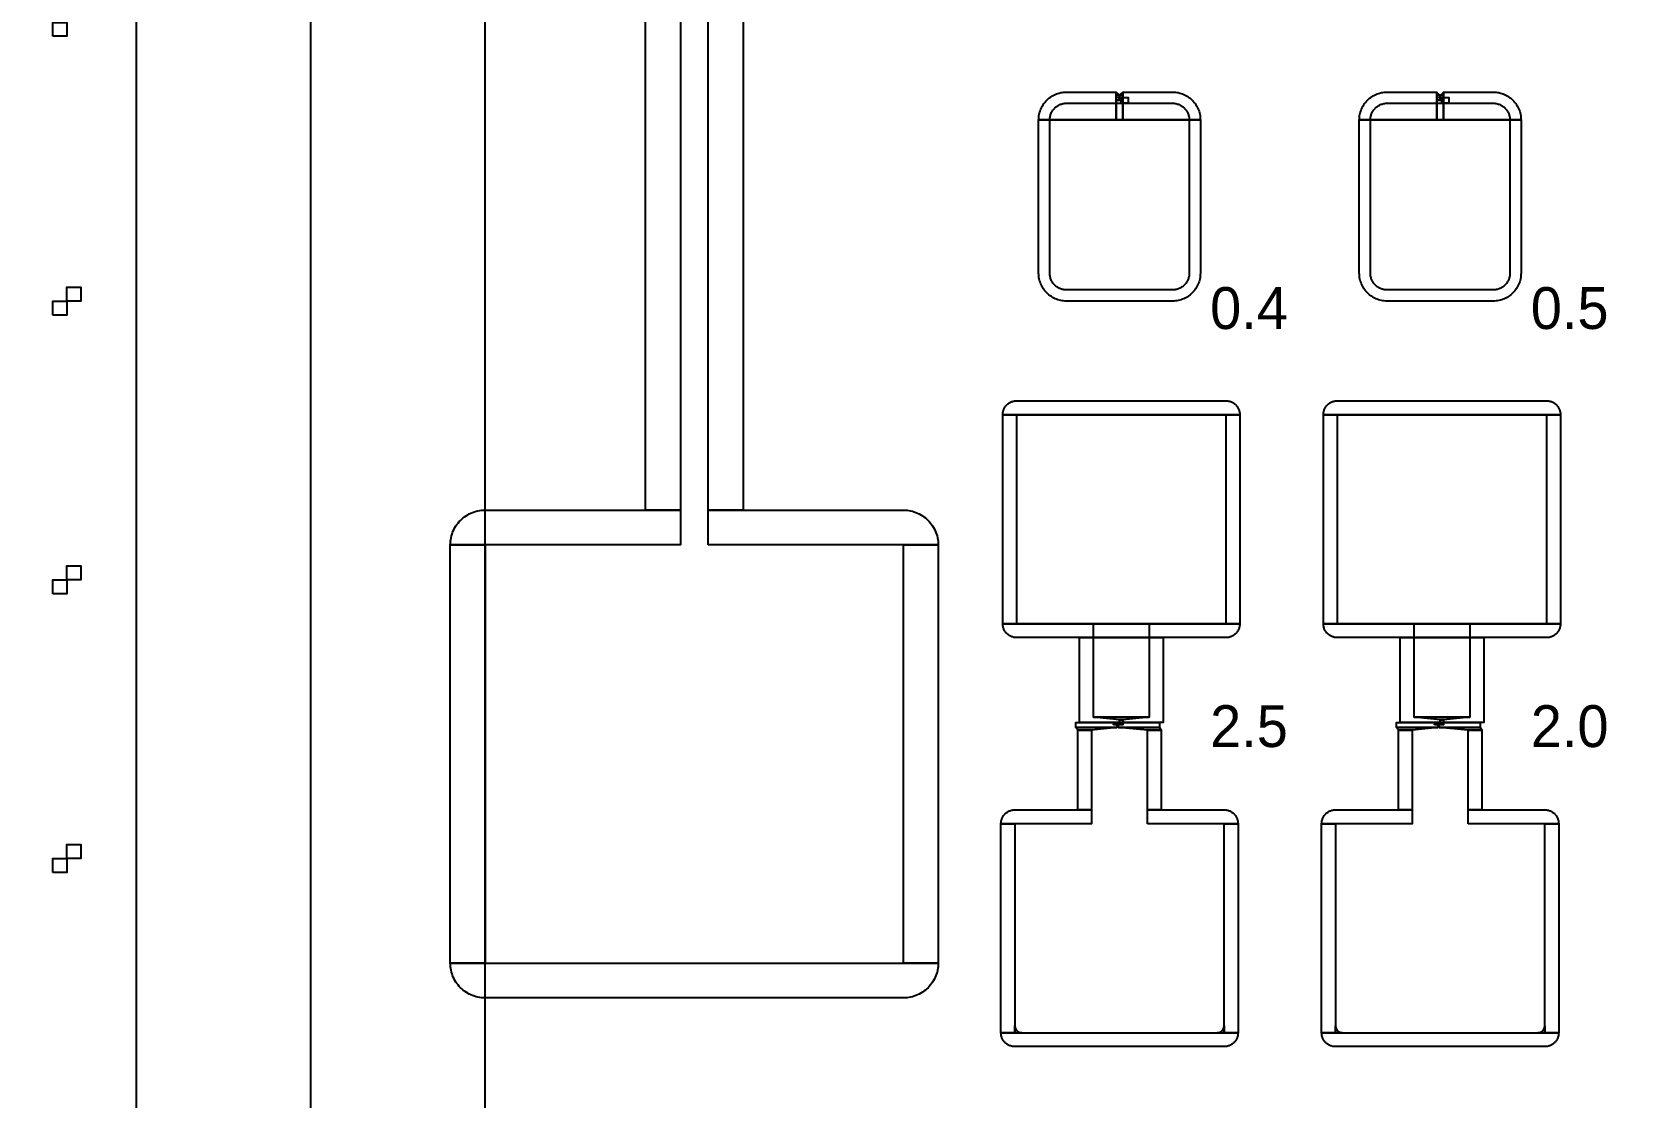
# Model space of a CAD drawing. Extents: x -50000 to 50000, y -50000 to 50000.
# Drawn here: x -21650 to -19352, y 23656 to 25186 of the extents above; entities that cross this region are included whole.
import ezdxf

# ---------------------------------------------------------------- set-up
doc = ezdxf.new("R2010")
doc.units = 0
for name, color, linetype in [('BASEMETAL', 3, 'CONTINUOUS'), ('FRAME', 14, 'CONTINUOUS'), ('MARKERS', 8, 'CONTINUOUS'), ('SECONDLAYER', 7, 'CONTINUOUS'), ('XOR', 5, 'CONTINUOUS'), ('XOR3', 15, 'CONTINUOUS')]:
    doc.layers.add(name, color=color, linetype=linetype)

# ---------------------------------------------------------------- blocks, each defined once
blk = doc.blocks.new('CHIP_JARRAY')
at = {"layer": 'BASEMETAL'}
for points in [[(730, 2800), (730, 4200), (780, 4200), (780, 2800)], [(820, 2800), (820, 4200), (870, 4200), (870, 2800)], [(1294, 3360), (1294.055, 3362.093), (1294.219, 3364.181), (1294.492, 3366.257), (1294.874, 3368.316), (1295.363, 3370.353), (1295.958, 3372.361), (1296.657, 3374.335), (1297.458, 3376.269), (1298.36, 3378.16), (1299.359, 3380), (1300.453, 3381.786), (1301.639, 3383.511), (1302.914, 3385.173), (1304.274, 3386.765), (1305.716, 3388.284), (1307.235, 3389.726), (1308.827, 3391.086), (1310.489, 3392.361), (1312.214, 3393.547), (1314, 3394.641), (1315.84, 3395.64), (1317.731, 3396.542), (1319.665, 3397.343), (1321.639, 3398.042), (1323.647, 3398.637), (1325.684, 3399.126), (1327.743, 3399.508), (1329.819, 3399.781), (1331.907, 3399.945), (1334, 3400), (1405, 3400), (1405, 3360)], [(1405, 3395.5), (1405, 3399.5), (1409.8, 3395.5)], [(1405, 3388.5), (1405, 3395.5), (1409.8, 3395.5), (1409.8, 3388.5)], [(1405, 3360), (1405, 3388.5), (1415, 3388.5), (1415, 3360)], [(1410.2, 3395.5), (1415, 3399.5), (1415, 3395.5)], [(1410.2, 3388.5), (1410.2, 3395.5), (1415, 3395.5), (1415, 3388.5)], [(1415, 3360), (1415, 3400), (1486, 3400), (1488.093, 3399.945), (1490.181, 3399.781), (1492.257, 3399.508), (1494.316, 3399.126), (1496.353, 3398.637), (1498.361, 3398.042), (1500.335, 3397.343), (1502.269, 3396.542), (1504.16, 3395.64), (1506, 3394.641), (1507.786, 3393.547), (1509.511, 3392.361), (1511.173, 3391.086), (1512.765, 3389.726), (1514.284, 3388.284), (1515.726, 3386.765), (1517.086, 3385.173), (1518.361, 3383.511), (1519.547, 3381.786), (1520.641, 3380), (1521.64, 3378.16), (1522.542, 3376.269), (1523.343, 3374.335), (1524.042, 3372.361), (1524.637, 3370.353), (1525.126, 3368.316), (1525.508, 3366.257), (1525.781, 3364.181), (1525.945, 3362.093), (1526, 3360)], [(1754, 3360), (1754.055, 3362.093), (1754.219, 3364.181), (1754.492, 3366.257), (1754.874, 3368.316), (1755.363, 3370.353), (1755.958, 3372.361), (1756.657, 3374.335), (1757.458, 3376.269), (1758.36, 3378.16), (1759.359, 3380), (1760.453, 3381.786), (1761.639, 3383.511), (1762.914, 3385.173), (1764.274, 3386.765), (1765.716, 3388.284), (1767.235, 3389.726), (1768.827, 3391.086), (1770.489, 3392.361), (1772.214, 3393.547), (1774, 3394.641), (1775.84, 3395.64), (1777.731, 3396.542), (1779.665, 3397.343), (1781.639, 3398.042), (1783.647, 3398.637), (1785.684, 3399.126), (1787.743, 3399.508), (1789.819, 3399.781), (1791.907, 3399.945), (1794, 3400), (1865, 3400), (1865, 3360)], [(1865, 3395.5), (1865, 3399.5), (1869.75, 3395.5)], [(1865, 3388.5), (1865, 3395.5), (1869.75, 3395.5), (1869.75, 3388.5)], [(1865, 3360), (1865, 3388.5), (1875, 3388.5), (1875, 3360)], [(1870.25, 3395.5), (1875, 3399.5), (1875, 3395.5)], [(1870.25, 3388.5), (1870.25, 3395.5), (1875, 3395.5), (1875, 3388.5)], [(1875, 3360), (1875, 3400), (1946, 3400), (1948.093, 3399.945), (1950.181, 3399.781), (1952.257, 3399.508), (1954.316, 3399.126), (1956.353, 3398.637), (1958.361, 3398.042), (1960.335, 3397.343), (1962.269, 3396.542), (1964.16, 3395.64), (1966, 3394.641), (1967.786, 3393.547), (1969.511, 3392.361), (1971.173, 3391.086), (1972.765, 3389.726), (1974.284, 3388.284), (1975.726, 3386.765), (1977.086, 3385.173), (1978.361, 3383.511), (1979.547, 3381.786), (1980.641, 3380), (1981.64, 3378.16), (1982.542, 3376.269), (1983.343, 3374.335), (1984.042, 3372.361), (1984.637, 3370.353), (1985.126, 3368.316), (1985.508, 3366.257), (1985.781, 3364.181), (1985.945, 3362.093), (1986, 3360)], [(1334, 3100), (1331.907, 3100.055), (1329.819, 3100.219), (1327.743, 3100.492), (1325.684, 3100.874), (1323.647, 3101.363), (1321.639, 3101.958), (1319.665, 3102.657), (1317.731, 3103.458), (1315.84, 3104.36), (1314, 3105.359), (1312.214, 3106.453), (1310.489, 3107.639), (1308.827, 3108.914), (1307.235, 3110.274), (1305.716, 3111.716), (1304.274, 3113.235), (1302.914, 3114.827), (1301.639, 3116.489), (1300.453, 3118.214), (1299.359, 3120), (1298.36, 3121.84), (1297.458, 3123.731), (1296.657, 3125.665), (1295.958, 3127.639), (1295.363, 3129.647), (1294.874, 3131.684), (1294.492, 3133.743), (1294.219, 3135.819), (1294.055, 3137.907), (1294, 3140), (1294, 3360), (1526, 3360), (1526, 3140), (1525.945, 3137.907), (1525.781, 3135.819), (1525.508, 3133.743), (1525.126, 3131.684), (1524.637, 3129.647), (1524.042, 3127.639), (1523.343, 3125.665), (1522.542, 3123.731), (1521.64, 3121.84), (1520.641, 3120), (1519.547, 3118.214), (1518.361, 3116.489), (1517.086, 3114.827), (1515.726, 3113.235), (1514.284, 3111.716), (1512.765, 3110.274), (1511.173, 3108.914), (1509.511, 3107.639), (1507.786, 3106.453), (1506, 3105.359), (1504.16, 3104.36), (1502.269, 3103.458), (1500.335, 3102.657), (1498.361, 3101.958), (1496.353, 3101.363), (1494.316, 3100.874), (1492.257, 3100.492), (1490.181, 3100.219), (1488.093, 3100.055), (1486, 3100)], [(1794, 3100), (1791.907, 3100.055), (1789.819, 3100.219), (1787.743, 3100.492), (1785.684, 3100.874), (1783.647, 3101.363), (1781.639, 3101.958), (1779.665, 3102.657), (1777.731, 3103.458), (1775.84, 3104.36), (1774, 3105.359), (1772.214, 3106.453), (1770.489, 3107.639), (1768.827, 3108.914), (1767.235, 3110.274), (1765.716, 3111.716), (1764.274, 3113.235), (1762.914, 3114.827), (1761.639, 3116.489), (1760.453, 3118.214), (1759.359, 3120), (1758.36, 3121.84), (1757.458, 3123.731), (1756.657, 3125.665), (1755.958, 3127.639), (1755.363, 3129.647), (1754.874, 3131.684), (1754.492, 3133.743), (1754.219, 3135.819), (1754.055, 3137.907), (1754, 3140), (1754, 3360), (1986, 3360), (1986, 3140), (1985.945, 3137.907), (1985.781, 3135.819), (1985.508, 3133.743), (1985.126, 3131.684), (1984.637, 3129.647), (1984.042, 3127.639), (1983.343, 3125.665), (1982.542, 3123.731), (1981.64, 3121.84), (1980.641, 3120), (1979.547, 3118.214), (1978.361, 3116.489), (1977.086, 3114.827), (1975.726, 3113.235), (1974.284, 3111.716), (1972.765, 3110.274), (1971.173, 3108.914), (1969.511, 3107.639), (1967.786, 3106.453), (1966, 3105.359), (1964.16, 3104.36), (1962.269, 3103.458), (1960.335, 3102.657), (1958.361, 3101.958), (1956.353, 3101.363), (1954.316, 3100.874), (1952.257, 3100.492), (1950.181, 3100.219), (1948.093, 3100.055), (1946, 3100)], [(1242.5, 2937), (1242.527, 2938.047), (1242.61, 2939.091), (1242.746, 2940.129), (1242.937, 2941.158), (1243.181, 2942.176), (1243.479, 2943.18), (1243.828, 2944.167), (1244.229, 2945.135), (1244.68, 2946.08), (1245.179, 2947), (1245.727, 2947.893), (1246.32, 2948.756), (1246.957, 2949.586), (1247.637, 2950.383), (1248.358, 2951.142), (1249.117, 2951.863), (1249.914, 2952.543), (1250.744, 2953.18), (1251.607, 2953.773), (1252.5, 2954.321), (1253.42, 2954.82), (1254.365, 2955.271), (1255.333, 2955.672), (1256.32, 2956.021), (1257.324, 2956.319), (1258.342, 2956.563), (1259.371, 2956.754), (1260.409, 2956.89), (1261.453, 2956.973), (1262.5, 2957), (1562.5, 2957), (1563.547, 2956.973), (1564.591, 2956.89), (1565.629, 2956.754), (1566.658, 2956.563), (1567.676, 2956.319), (1568.68, 2956.021), (1569.667, 2955.672), (1570.635, 2955.271), (1571.58, 2954.82), (1572.5, 2954.321), (1573.393, 2953.773), (1574.256, 2953.18), (1575.086, 2952.543), (1575.883, 2951.863), (1576.642, 2951.142), (1577.363, 2950.383), (1578.043, 2949.586), (1578.68, 2948.756), (1579.273, 2947.893), (1579.821, 2947), (1580.32, 2946.08), (1580.771, 2945.135), (1581.172, 2944.167), (1581.521, 2943.18), (1581.819, 2942.176), (1582.063, 2941.158), (1582.254, 2940.129), (1582.39, 2939.091), (1582.473, 2938.047), (1582.5, 2937)], [(1702.5, 2937), (1702.527, 2938.047), (1702.61, 2939.091), (1702.746, 2940.129), (1702.937, 2941.158), (1703.181, 2942.176), (1703.479, 2943.18), (1703.828, 2944.167), (1704.229, 2945.135), (1704.68, 2946.08), (1705.179, 2947), (1705.727, 2947.893), (1706.32, 2948.756), (1706.957, 2949.586), (1707.637, 2950.383), (1708.358, 2951.142), (1709.117, 2951.863), (1709.914, 2952.543), (1710.744, 2953.18), (1711.607, 2953.773), (1712.5, 2954.321), (1713.42, 2954.82), (1714.365, 2955.271), (1715.333, 2955.672), (1716.32, 2956.021), (1717.324, 2956.319), (1718.342, 2956.563), (1719.371, 2956.754), (1720.409, 2956.89), (1721.453, 2956.973), (1722.5, 2957), (2022.5, 2957), (2023.547, 2956.973), (2024.591, 2956.89), (2025.629, 2956.754), (2026.658, 2956.563), (2027.676, 2956.319), (2028.68, 2956.021), (2029.667, 2955.672), (2030.635, 2955.271), (2031.58, 2954.82), (2032.5, 2954.321), (2033.393, 2953.773), (2034.256, 2953.18), (2035.086, 2952.543), (2035.883, 2951.863), (2036.642, 2951.142), (2037.363, 2950.383), (2038.043, 2949.586), (2038.68, 2948.756), (2039.273, 2947.893), (2039.821, 2947), (2040.32, 2946.08), (2040.771, 2945.135), (2041.172, 2944.167), (2041.521, 2943.18), (2041.819, 2942.176), (2042.063, 2941.158), (2042.254, 2940.129), (2042.39, 2939.091), (2042.473, 2938.047), (2042.5, 2937)], [(1242.5, 2637), (1242.5, 2937), (1582.5, 2937), (1582.5, 2637)], [(1702.5, 2637), (1702.5, 2937), (2042.5, 2937), (2042.5, 2637)], [(450, 2750), (450.069, 2752.617), (450.274, 2755.226), (450.616, 2757.822), (451.093, 2760.396), (451.704, 2762.941), (452.447, 2765.451), (453.321, 2767.918), (454.323, 2770.337), (455.45, 2772.7), (456.699, 2775), (458.066, 2777.232), (459.549, 2779.389), (461.143, 2781.466), (462.843, 2783.457), (464.645, 2785.355), (466.543, 2787.157), (468.534, 2788.857), (470.611, 2790.451), (472.768, 2791.934), (475, 2793.301), (477.3, 2794.55), (479.663, 2795.677), (482.082, 2796.679), (484.549, 2797.553), (487.059, 2798.296), (489.604, 2798.907), (492.178, 2799.384), (494.774, 2799.726), (497.383, 2799.931), (500, 2800), (780, 2800), (780, 2750)], [(820, 2750), (820, 2800), (1100, 2800), (1102.617, 2799.931), (1105.226, 2799.726), (1107.822, 2799.384), (1110.396, 2798.907), (1112.941, 2798.296), (1115.451, 2797.553), (1117.918, 2796.679), (1120.337, 2795.677), (1122.7, 2794.55), (1125, 2793.301), (1127.232, 2791.934), (1129.389, 2790.451), (1131.466, 2788.857), (1133.457, 2787.157), (1135.355, 2785.355), (1137.157, 2783.457), (1138.857, 2781.466), (1140.451, 2779.389), (1141.934, 2777.232), (1143.301, 2775), (1144.55, 2772.7), (1145.677, 2770.337), (1146.679, 2767.918), (1147.553, 2765.451), (1148.296, 2762.941), (1148.907, 2760.396), (1149.384, 2757.822), (1149.726, 2755.226), (1149.931, 2752.617), (1150, 2750)], [(450, 2150), (450, 2750), (500, 2750), (500, 2150)], [(1100, 2150), (1100, 2750), (1150, 2750), (1150, 2150)], [(1262.5, 2617), (1261.453, 2617.027), (1260.409, 2617.11), (1259.371, 2617.246), (1258.342, 2617.437), (1257.324, 2617.681), (1256.32, 2617.979), (1255.333, 2618.328), (1254.365, 2618.729), (1253.42, 2619.18), (1252.5, 2619.679), (1251.607, 2620.227), (1250.744, 2620.82), (1249.914, 2621.457), (1249.117, 2622.137), (1248.358, 2622.858), (1247.637, 2623.617), (1246.957, 2624.414), (1246.32, 2625.244), (1245.727, 2626.107), (1245.179, 2627), (1244.68, 2627.92), (1244.229, 2628.865), (1243.828, 2629.833), (1243.479, 2630.82), (1243.181, 2631.824), (1242.937, 2632.842), (1242.746, 2633.871), (1242.61, 2634.909), (1242.527, 2635.953), (1242.5, 2637), (1582.5, 2637), (1582.473, 2635.953), (1582.39, 2634.909), (1582.254, 2633.871), (1582.063, 2632.842), (1581.819, 2631.824), (1581.521, 2630.82), (1581.172, 2629.833), (1580.771, 2628.865), (1580.32, 2627.92), (1579.821, 2627), (1579.273, 2626.107), (1578.68, 2625.244), (1578.043, 2624.414), (1577.363, 2623.617), (1576.642, 2622.858), (1575.883, 2622.137), (1575.086, 2621.457), (1574.256, 2620.82), (1573.393, 2620.227), (1572.5, 2619.679), (1571.58, 2619.18), (1570.635, 2618.729), (1569.667, 2618.328), (1568.68, 2617.979), (1567.676, 2617.681), (1566.658, 2617.437), (1565.629, 2617.246), (1564.591, 2617.11), (1563.547, 2617.027), (1562.5, 2617)], [(1722.5, 2617), (1721.453, 2617.027), (1720.409, 2617.11), (1719.371, 2617.246), (1718.342, 2617.437), (1717.324, 2617.681), (1716.32, 2617.979), (1715.333, 2618.328), (1714.365, 2618.729), (1713.42, 2619.18), (1712.5, 2619.679), (1711.607, 2620.227), (1710.744, 2620.82), (1709.914, 2621.457), (1709.117, 2622.137), (1708.358, 2622.858), (1707.637, 2623.617), (1706.957, 2624.414), (1706.32, 2625.244), (1705.727, 2626.107), (1705.179, 2627), (1704.68, 2627.92), (1704.229, 2628.865), (1703.828, 2629.833), (1703.479, 2630.82), (1703.181, 2631.824), (1702.937, 2632.842), (1702.746, 2633.871), (1702.61, 2634.909), (1702.527, 2635.953), (1702.5, 2637), (2042.5, 2637), (2042.473, 2635.953), (2042.39, 2634.909), (2042.254, 2633.871), (2042.063, 2632.842), (2041.819, 2631.824), (2041.521, 2630.82), (2041.172, 2629.833), (2040.771, 2628.865), (2040.32, 2627.92), (2039.821, 2627), (2039.273, 2626.107), (2038.68, 2625.244), (2038.043, 2624.414), (2037.363, 2623.617), (2036.642, 2622.858), (2035.883, 2622.137), (2035.086, 2621.457), (2034.256, 2620.82), (2033.393, 2620.227), (2032.5, 2619.679), (2031.58, 2619.18), (2030.635, 2618.729), (2029.667, 2618.328), (2028.68, 2617.979), (2027.676, 2617.681), (2026.658, 2617.437), (2025.629, 2617.246), (2024.591, 2617.11), (2023.547, 2617.027), (2022.5, 2617)], [(1352.5, 2495), (1352.5, 2617), (1472.5, 2617), (1472.5, 2495)], [(1812.5, 2495), (1812.5, 2617), (1932.5, 2617), (1932.5, 2495)], [(1347.5, 2488), (1347.5, 2495), (1406.25, 2495), (1406.25, 2488)], [(1350, 2484), (1347.5, 2488), (1406.25, 2488), (1370, 2484)], [(1350, 2370), (1350, 2484), (1370, 2484), (1370, 2370)], [(1408.75, 2488), (1408.75, 2495), (1467.5, 2495), (1467.5, 2488)], [(1450, 2484), (1408.75, 2488), (1467.5, 2488), (1470, 2484)], [(1450, 2370), (1450, 2484), (1470, 2484), (1470, 2370)], [(1807.5, 2488), (1807.5, 2495), (1866.5, 2495), (1866.5, 2488)], [(1810, 2484), (1807.5, 2488), (1866.5, 2488), (1830, 2484)], [(1810, 2370), (1810, 2484), (1830, 2484), (1830, 2370)], [(1868.5, 2488), (1868.5, 2495), (1927.5, 2495), (1927.5, 2488)], [(1910, 2484), (1868.5, 2488), (1927.5, 2488), (1930, 2484)], [(1910, 2370), (1910, 2484), (1930, 2484), (1930, 2370)], [(1240, 2350), (1240.027, 2351.047), (1240.11, 2352.091), (1240.246, 2353.129), (1240.437, 2354.158), (1240.681, 2355.176), (1240.979, 2356.18), (1241.328, 2357.167), (1241.729, 2358.135), (1242.18, 2359.08), (1242.679, 2360), (1243.227, 2360.893), (1243.82, 2361.756), (1244.457, 2362.586), (1245.137, 2363.383), (1245.858, 2364.142), (1246.617, 2364.863), (1247.414, 2365.543), (1248.244, 2366.18), (1249.107, 2366.773), (1250, 2367.321), (1250.92, 2367.82), (1251.865, 2368.271), (1252.833, 2368.672), (1253.82, 2369.021), (1254.824, 2369.319), (1255.842, 2369.563), (1256.871, 2369.754), (1257.909, 2369.89), (1258.953, 2369.973), (1260, 2370), (1370, 2370), (1370, 2350)], [(1450, 2350), (1450, 2370), (1560, 2370), (1561.047, 2369.973), (1562.091, 2369.89), (1563.129, 2369.754), (1564.158, 2369.563), (1565.176, 2369.319), (1566.18, 2369.021), (1567.167, 2368.672), (1568.135, 2368.271), (1569.08, 2367.82), (1570, 2367.321), (1570.893, 2366.773), (1571.756, 2366.18), (1572.586, 2365.543), (1573.383, 2364.863), (1574.142, 2364.142), (1574.863, 2363.383), (1575.543, 2362.586), (1576.18, 2361.756), (1576.773, 2360.893), (1577.321, 2360), (1577.82, 2359.08), (1578.271, 2358.135), (1578.672, 2357.167), (1579.021, 2356.18), (1579.319, 2355.176), (1579.563, 2354.158), (1579.754, 2353.129), (1579.89, 2352.091), (1579.973, 2351.047), (1580, 2350)], [(1700, 2350), (1700.027, 2351.047), (1700.11, 2352.091), (1700.246, 2353.129), (1700.437, 2354.158), (1700.681, 2355.176), (1700.979, 2356.18), (1701.328, 2357.167), (1701.729, 2358.135), (1702.18, 2359.08), (1702.679, 2360), (1703.227, 2360.893), (1703.82, 2361.756), (1704.457, 2362.586), (1705.137, 2363.383), (1705.858, 2364.142), (1706.617, 2364.863), (1707.414, 2365.543), (1708.244, 2366.18), (1709.107, 2366.773), (1710, 2367.321), (1710.92, 2367.82), (1711.865, 2368.271), (1712.833, 2368.672), (1713.82, 2369.021), (1714.824, 2369.319), (1715.842, 2369.563), (1716.871, 2369.754), (1717.909, 2369.89), (1718.953, 2369.973), (1720, 2370), (1830, 2370), (1830, 2350)], [(1910, 2350), (1910, 2370), (2020, 2370), (2021.047, 2369.973), (2022.091, 2369.89), (2023.129, 2369.754), (2024.158, 2369.563), (2025.176, 2369.319), (2026.18, 2369.021), (2027.167, 2368.672), (2028.135, 2368.271), (2029.08, 2367.82), (2030, 2367.321), (2030.893, 2366.773), (2031.756, 2366.18), (2032.586, 2365.543), (2033.383, 2364.863), (2034.142, 2364.142), (2034.863, 2363.383), (2035.543, 2362.586), (2036.18, 2361.756), (2036.773, 2360.893), (2037.321, 2360), (2037.82, 2359.08), (2038.271, 2358.135), (2038.672, 2357.167), (2039.021, 2356.18), (2039.319, 2355.176), (2039.563, 2354.158), (2039.754, 2353.129), (2039.89, 2352.091), (2039.973, 2351.047), (2040, 2350)], [(1240, 2050), (1240, 2350), (1260, 2350), (1260, 2050)], [(1560, 2050), (1560, 2350), (1580, 2350), (1580, 2050)], [(1700, 2050), (1700, 2350), (1720, 2350), (1720, 2050)], [(2020, 2050), (2020, 2350), (2040, 2350), (2040, 2050)], [(500, 2100), (497.383, 2100.069), (494.774, 2100.274), (492.178, 2100.616), (489.604, 2101.093), (487.059, 2101.704), (484.549, 2102.447), (482.082, 2103.321), (479.663, 2104.323), (477.3, 2105.45), (475, 2106.699), (472.768, 2108.066), (470.611, 2109.549), (468.534, 2111.143), (466.543, 2112.843), (464.645, 2114.645), (462.843, 2116.543), (461.143, 2118.534), (459.549, 2120.611), (458.066, 2122.768), (456.699, 2125), (455.45, 2127.3), (454.323, 2129.663), (453.321, 2132.082), (452.447, 2134.549), (451.704, 2137.059), (451.093, 2139.604), (450.616, 2142.178), (450.274, 2144.774), (450.069, 2147.383), (450, 2150), (1150, 2150), (1149.931, 2147.383), (1149.726, 2144.774), (1149.384, 2142.178), (1148.907, 2139.604), (1148.296, 2137.059), (1147.553, 2134.549), (1146.679, 2132.082), (1145.677, 2129.663), (1144.55, 2127.3), (1143.301, 2125), (1141.934, 2122.768), (1140.451, 2120.611), (1138.857, 2118.534), (1137.157, 2116.543), (1135.355, 2114.645), (1133.457, 2112.843), (1131.466, 2111.143), (1129.389, 2109.549), (1127.232, 2108.066), (1125, 2106.699), (1122.7, 2105.45), (1120.337, 2104.323), (1117.918, 2103.321), (1115.451, 2102.447), (1112.941, 2101.704), (1110.396, 2101.093), (1107.822, 2100.616), (1105.226, 2100.274), (1102.617, 2100.069), (1100, 2100)], [(1260, 2030), (1258.953, 2030.027), (1257.909, 2030.11), (1256.871, 2030.246), (1255.842, 2030.437), (1254.824, 2030.681), (1253.82, 2030.979), (1252.833, 2031.328), (1251.865, 2031.729), (1250.92, 2032.18), (1250, 2032.679), (1249.107, 2033.227), (1248.244, 2033.82), (1247.414, 2034.457), (1246.617, 2035.137), (1245.858, 2035.858), (1245.137, 2036.617), (1244.457, 2037.414), (1243.82, 2038.244), (1243.227, 2039.107), (1242.679, 2040), (1242.18, 2040.92), (1241.729, 2041.865), (1241.328, 2042.833), (1240.979, 2043.82), (1240.681, 2044.824), (1240.437, 2045.842), (1240.246, 2046.871), (1240.11, 2047.909), (1240.027, 2048.953), (1240, 2050), (1580, 2050), (1579.973, 2048.953), (1579.89, 2047.909), (1579.754, 2046.871), (1579.563, 2045.842), (1579.319, 2044.824), (1579.021, 2043.82), (1578.672, 2042.833), (1578.271, 2041.865), (1577.82, 2040.92), (1577.321, 2040), (1576.773, 2039.107), (1576.18, 2038.244), (1575.543, 2037.414), (1574.863, 2036.617), (1574.142, 2035.858), (1573.383, 2035.137), (1572.586, 2034.457), (1571.756, 2033.82), (1570.893, 2033.227), (1570, 2032.679), (1569.08, 2032.18), (1568.135, 2031.729), (1567.167, 2031.328), (1566.18, 2030.979), (1565.176, 2030.681), (1564.158, 2030.437), (1563.129, 2030.246), (1562.091, 2030.11), (1561.047, 2030.027), (1560, 2030)], [(1260, 2050), (1260, 2060), (1260.055, 2058.955), (1260.219, 2057.921), (1260.489, 2056.91), (1260.865, 2055.933), (1261.34, 2055), (1261.91, 2054.122), (1262.569, 2053.309), (1263.309, 2052.569), (1264.122, 2051.91), (1265, 2051.34), (1265.933, 2050.865), (1266.91, 2050.489), (1267.921, 2050.219), (1268.955, 2050.055), (1270, 2050)], [(1550, 2050), (1551.045, 2050.055), (1552.079, 2050.219), (1553.09, 2050.489), (1554.067, 2050.865), (1555, 2051.34), (1555.878, 2051.91), (1556.691, 2052.569), (1557.431, 2053.309), (1558.09, 2054.122), (1558.66, 2055), (1559.135, 2055.933), (1559.511, 2056.91), (1559.781, 2057.921), (1559.945, 2058.955), (1560, 2060), (1560, 2050)], [(1720, 2030), (1718.953, 2030.027), (1717.909, 2030.11), (1716.871, 2030.246), (1715.842, 2030.437), (1714.824, 2030.681), (1713.82, 2030.979), (1712.833, 2031.328), (1711.865, 2031.729), (1710.92, 2032.18), (1710, 2032.679), (1709.107, 2033.227), (1708.244, 2033.82), (1707.414, 2034.457), (1706.617, 2035.137), (1705.858, 2035.858), (1705.137, 2036.617), (1704.457, 2037.414), (1703.82, 2038.244), (1703.227, 2039.107), (1702.679, 2040), (1702.18, 2040.92), (1701.729, 2041.865), (1701.328, 2042.833), (1700.979, 2043.82), (1700.681, 2044.824), (1700.437, 2045.842), (1700.246, 2046.871), (1700.11, 2047.909), (1700.027, 2048.953), (1700, 2050), (2040, 2050), (2039.973, 2048.953), (2039.89, 2047.909), (2039.754, 2046.871), (2039.563, 2045.842), (2039.319, 2044.824), (2039.021, 2043.82), (2038.672, 2042.833), (2038.271, 2041.865), (2037.82, 2040.92), (2037.321, 2040), (2036.773, 2039.107), (2036.18, 2038.244), (2035.543, 2037.414), (2034.863, 2036.617), (2034.142, 2035.858), (2033.383, 2035.137), (2032.586, 2034.457), (2031.756, 2033.82), (2030.893, 2033.227), (2030, 2032.679), (2029.08, 2032.18), (2028.135, 2031.729), (2027.167, 2031.328), (2026.18, 2030.979), (2025.176, 2030.681), (2024.158, 2030.437), (2023.129, 2030.246), (2022.091, 2030.11), (2021.047, 2030.027), (2020, 2030)], [(1720, 2050), (1720, 2060), (1720.055, 2058.955), (1720.219, 2057.921), (1720.489, 2056.91), (1720.865, 2055.933), (1721.34, 2055), (1721.91, 2054.122), (1722.569, 2053.309), (1723.309, 2052.569), (1724.122, 2051.91), (1725, 2051.34), (1725.933, 2050.865), (1726.91, 2050.489), (1727.921, 2050.219), (1728.955, 2050.055), (1730, 2050)], [(2010, 2050), (2011.045, 2050.055), (2012.079, 2050.219), (2013.09, 2050.489), (2014.067, 2050.865), (2015, 2051.34), (2015.878, 2051.91), (2016.691, 2052.569), (2017.431, 2053.309), (2018.09, 2054.122), (2018.66, 2055), (2019.135, 2055.933), (2019.511, 2056.91), (2019.781, 2057.921), (2019.945, 2058.955), (2020, 2060), (2020, 2050)]]:
    blk.add_lwpolyline(points, close=True, dxfattribs=at)
at = {"layer": 'FRAME'}
for points in [[(0, 0), (0, 7000), (7000, 7000), (7000, 0)], [(500, 500), (500, 6500), (6500, 6500), (6500, 500)]]:
    blk.add_lwpolyline(points, close=True, dxfattribs=at)
at = {"layer": 'SECONDLAYER'}
for points in [[(1334, 3116), (1332.744, 3116.033), (1331.491, 3116.131), (1330.246, 3116.295), (1329.01, 3116.524), (1327.788, 3116.818), (1326.584, 3117.175), (1325.399, 3117.594), (1324.238, 3118.075), (1323.104, 3118.616), (1322, 3119.215), (1320.929, 3119.872), (1319.893, 3120.584), (1318.896, 3121.348), (1317.941, 3122.165), (1317.029, 3123.029), (1316.165, 3123.941), (1315.348, 3124.896), (1314.584, 3125.893), (1313.872, 3126.929), (1313.215, 3128), (1312.616, 3129.104), (1312.075, 3130.238), (1311.594, 3131.399), (1311.175, 3132.584), (1310.818, 3133.788), (1310.524, 3135.01), (1310.295, 3136.246), (1310.131, 3137.491), (1310.033, 3138.744), (1310, 3140), (1310, 3360), (1310.033, 3361.256), (1310.131, 3362.509), (1310.295, 3363.754), (1310.524, 3364.99), (1310.818, 3366.212), (1311.175, 3367.416), (1311.594, 3368.601), (1312.075, 3369.762), (1312.616, 3370.896), (1313.215, 3372), (1313.872, 3373.071), (1314.584, 3374.107), (1315.348, 3375.104), (1316.165, 3376.059), (1317.029, 3376.971), (1317.941, 3377.835), (1318.896, 3378.652), (1319.893, 3379.416), (1320.929, 3380.128), (1322, 3380.785), (1323.104, 3381.384), (1324.238, 3381.925), (1325.399, 3382.406), (1326.584, 3382.825), (1327.788, 3383.182), (1329.01, 3383.476), (1330.246, 3383.705), (1331.491, 3383.869), (1332.744, 3383.967), (1334, 3384), (1486, 3384), (1487.256, 3383.967), (1488.509, 3383.869), (1489.754, 3383.705), (1490.99, 3383.476), (1492.212, 3383.182), (1493.416, 3382.825), (1494.601, 3382.406), (1495.762, 3381.925), (1496.896, 3381.384), (1498, 3380.785), (1499.071, 3380.128), (1500.107, 3379.416), (1501.104, 3378.652), (1502.059, 3377.835), (1502.971, 3376.971), (1503.835, 3376.059), (1504.652, 3375.104), (1505.416, 3374.107), (1506.128, 3373.071), (1506.785, 3372), (1507.384, 3370.896), (1507.925, 3369.762), (1508.406, 3368.601), (1508.825, 3367.416), (1509.182, 3366.212), (1509.476, 3364.99), (1509.705, 3363.754), (1509.869, 3362.509), (1509.967, 3361.256), (1510, 3360), (1510, 3140), (1509.967, 3138.744), (1509.869, 3137.491), (1509.705, 3136.246), (1509.476, 3135.01), (1509.182, 3133.788), (1508.825, 3132.584), (1508.406, 3131.399), (1507.925, 3130.238), (1507.384, 3129.104), (1506.785, 3128), (1506.128, 3126.929), (1505.416, 3125.893), (1504.652, 3124.896), (1503.835, 3123.941), (1502.971, 3123.029), (1502.059, 3122.165), (1501.104, 3121.348), (1500.107, 3120.584), (1499.071, 3119.872), (1498, 3119.215), (1496.896, 3118.616), (1495.762, 3118.075), (1494.601, 3117.594), (1493.416, 3117.175), (1492.212, 3116.818), (1490.99, 3116.524), (1489.754, 3116.295), (1488.509, 3116.131), (1487.256, 3116.033), (1486, 3116)], [(1407.5, 3391.65), (1407.5, 3392.35), (1409.8, 3392.35), (1409.8, 3391.65)], [(1409.8, 3391.65), (1409.8, 3392.35), (1410.2, 3392.35), (1410.2, 3391.65)], [(1410.2, 3391.65), (1410.2, 3392.35), (1412.5, 3392.35), (1412.5, 3391.65)], [(1412.5, 3384), (1412.5, 3392.35), (1422.5, 3392.35), (1422.5, 3384)], [(1794, 3116), (1792.744, 3116.033), (1791.491, 3116.131), (1790.246, 3116.295), (1789.01, 3116.524), (1787.788, 3116.818), (1786.584, 3117.175), (1785.399, 3117.594), (1784.238, 3118.075), (1783.104, 3118.616), (1782, 3119.215), (1780.929, 3119.872), (1779.893, 3120.584), (1778.896, 3121.348), (1777.941, 3122.165), (1777.029, 3123.029), (1776.165, 3123.941), (1775.348, 3124.896), (1774.584, 3125.893), (1773.872, 3126.929), (1773.215, 3128), (1772.616, 3129.104), (1772.075, 3130.238), (1771.594, 3131.399), (1771.175, 3132.584), (1770.818, 3133.788), (1770.524, 3135.01), (1770.295, 3136.246), (1770.131, 3137.491), (1770.033, 3138.744), (1770, 3140), (1770, 3360), (1770.033, 3361.256), (1770.131, 3362.509), (1770.295, 3363.754), (1770.524, 3364.99), (1770.818, 3366.212), (1771.175, 3367.416), (1771.594, 3368.601), (1772.075, 3369.762), (1772.616, 3370.896), (1773.215, 3372), (1773.872, 3373.071), (1774.584, 3374.107), (1775.348, 3375.104), (1776.165, 3376.059), (1777.029, 3376.971), (1777.941, 3377.835), (1778.896, 3378.652), (1779.893, 3379.416), (1780.929, 3380.128), (1782, 3380.785), (1783.104, 3381.384), (1784.238, 3381.925), (1785.399, 3382.406), (1786.584, 3382.825), (1787.788, 3383.182), (1789.01, 3383.476), (1790.246, 3383.705), (1791.491, 3383.869), (1792.744, 3383.967), (1794, 3384), (1946, 3384), (1947.256, 3383.967), (1948.509, 3383.869), (1949.754, 3383.705), (1950.99, 3383.476), (1952.212, 3383.182), (1953.416, 3382.825), (1954.601, 3382.406), (1955.762, 3381.925), (1956.896, 3381.384), (1958, 3380.785), (1959.071, 3380.128), (1960.107, 3379.416), (1961.104, 3378.652), (1962.059, 3377.835), (1962.971, 3376.971), (1963.835, 3376.059), (1964.652, 3375.104), (1965.416, 3374.107), (1966.128, 3373.071), (1966.785, 3372), (1967.384, 3370.896), (1967.925, 3369.762), (1968.406, 3368.601), (1968.825, 3367.416), (1969.182, 3366.212), (1969.476, 3364.99), (1969.705, 3363.754), (1969.869, 3362.509), (1969.967, 3361.256), (1970, 3360), (1970, 3140), (1969.967, 3138.744), (1969.869, 3137.491), (1969.705, 3136.246), (1969.476, 3135.01), (1969.182, 3133.788), (1968.825, 3132.584), (1968.406, 3131.399), (1967.925, 3130.238), (1967.384, 3129.104), (1966.785, 3128), (1966.128, 3126.929), (1965.416, 3125.893), (1964.652, 3124.896), (1963.835, 3123.941), (1962.971, 3123.029), (1962.059, 3122.165), (1961.104, 3121.348), (1960.107, 3120.584), (1959.071, 3119.872), (1958, 3119.215), (1956.896, 3118.616), (1955.762, 3118.075), (1954.601, 3117.594), (1953.416, 3117.175), (1952.212, 3116.818), (1950.99, 3116.524), (1949.754, 3116.295), (1948.509, 3116.131), (1947.256, 3116.033), (1946, 3116)], [(1867.5, 3391.65), (1867.5, 3392.35), (1869.75, 3392.35), (1869.75, 3391.65)], [(1869.75, 3391.65), (1869.75, 3392.35), (1870.25, 3392.35), (1870.25, 3391.65)], [(1870.25, 3391.65), (1870.25, 3392.35), (1872.5, 3392.35), (1872.5, 3391.65)], [(1872.5, 3384), (1872.5, 3392.35), (1882.5, 3392.35), (1882.5, 3384)], [(1262.5, 2637), (1262.5, 2937), (1562.5, 2937), (1562.5, 2637)], [(1722.5, 2637), (1722.5, 2937), (2022.5, 2937), (2022.5, 2637)], [(1372.5, 2503), (1372.5, 2637), (1452.5, 2637), (1452.5, 2503)], [(1832.5, 2503), (1832.5, 2637), (1912.5, 2637), (1912.5, 2503)], [(1410, 2499), (1372.5, 2503), (1452.5, 2503), (1415, 2499)], [(1401.5, 2492), (1401.5, 2492.7), (1406.25, 2492.7), (1406.25, 2492)], [(1406.25, 2492), (1406.25, 2492.7), (1408.75, 2492.7), (1408.75, 2492)], [(1408.75, 2492), (1408.75, 2492.7), (1410, 2492.7), (1410, 2492)], [(1410, 2492), (1410, 2499), (1415, 2499), (1415, 2492)], [(1870, 2499), (1832.5, 2503), (1912.5, 2503), (1875, 2499)], [(1862, 2492), (1862, 2492.7), (1866.5, 2492.7), (1866.5, 2492)], [(1866.5, 2492), (1866.5, 2492.7), (1868.5, 2492.7), (1868.5, 2492)], [(1868.5, 2492), (1868.5, 2492.7), (1870, 2492.7), (1870, 2492)], [(1870, 2492), (1870, 2499), (1875, 2499), (1875, 2492)]]:
    blk.add_lwpolyline(points, close=True, dxfattribs=at)
at = {"layer": 'XOR3'}
blk.add_lwpolyline([(250, 250), (250, 6750), (6750, 6750), (6750, 250)], close=True, dxfattribs=at)
at = {"layer": 'MARKERS'}
for s, p in [('0.4', (1540, 3060)), ('0.5', (2000, 3060)), ('2.5', (1540, 2460)), ('2.0', (2000, 2460))]:
    blk.add_text(s, height=60, dxfattribs=at).set_placement(p)
blk = doc.blocks.new('DICINGBORDER')
at = {"layer": 'XOR'}
for points in [[(7180, 3580), (7180, 3600), (7200, 3600), (7200, 3580)], [(0, 3200), (0, 3220), (20, 3220), (20, 3200)], [(7180, 3180), (7180, 3200), (7200, 3200), (7200, 3180)], [(0, 2800), (0, 2820), (20, 2820), (20, 2800)], [(7180, 2780), (7180, 2800), (7200, 2800), (7200, 2780)], [(0, 2400), (0, 2420), (20, 2420), (20, 2400)], [(7180, 2380), (7180, 2400), (7200, 2400), (7200, 2380)]]:
    blk.add_lwpolyline(points, close=True, dxfattribs=at)

msp = doc.modelspace()

# ---------------------------------------------------------------- linework, layer by layer
at = {"layer": 'FRAME'}
for radius in [50000, 49000]:
    msp.add_circle((0, 0), radius, dxfattribs=at)

# ---------------------------------------------------------------- block references
for name, p in [('DICINGBORDER', (-28800, 21600)), ('DICINGBORDER', (-21600, 21600)), ('CHIP_JARRAY', (-21500, 21700))]:
    msp.add_blockref(name, p)

doc.saveas('drawing.dxf')
